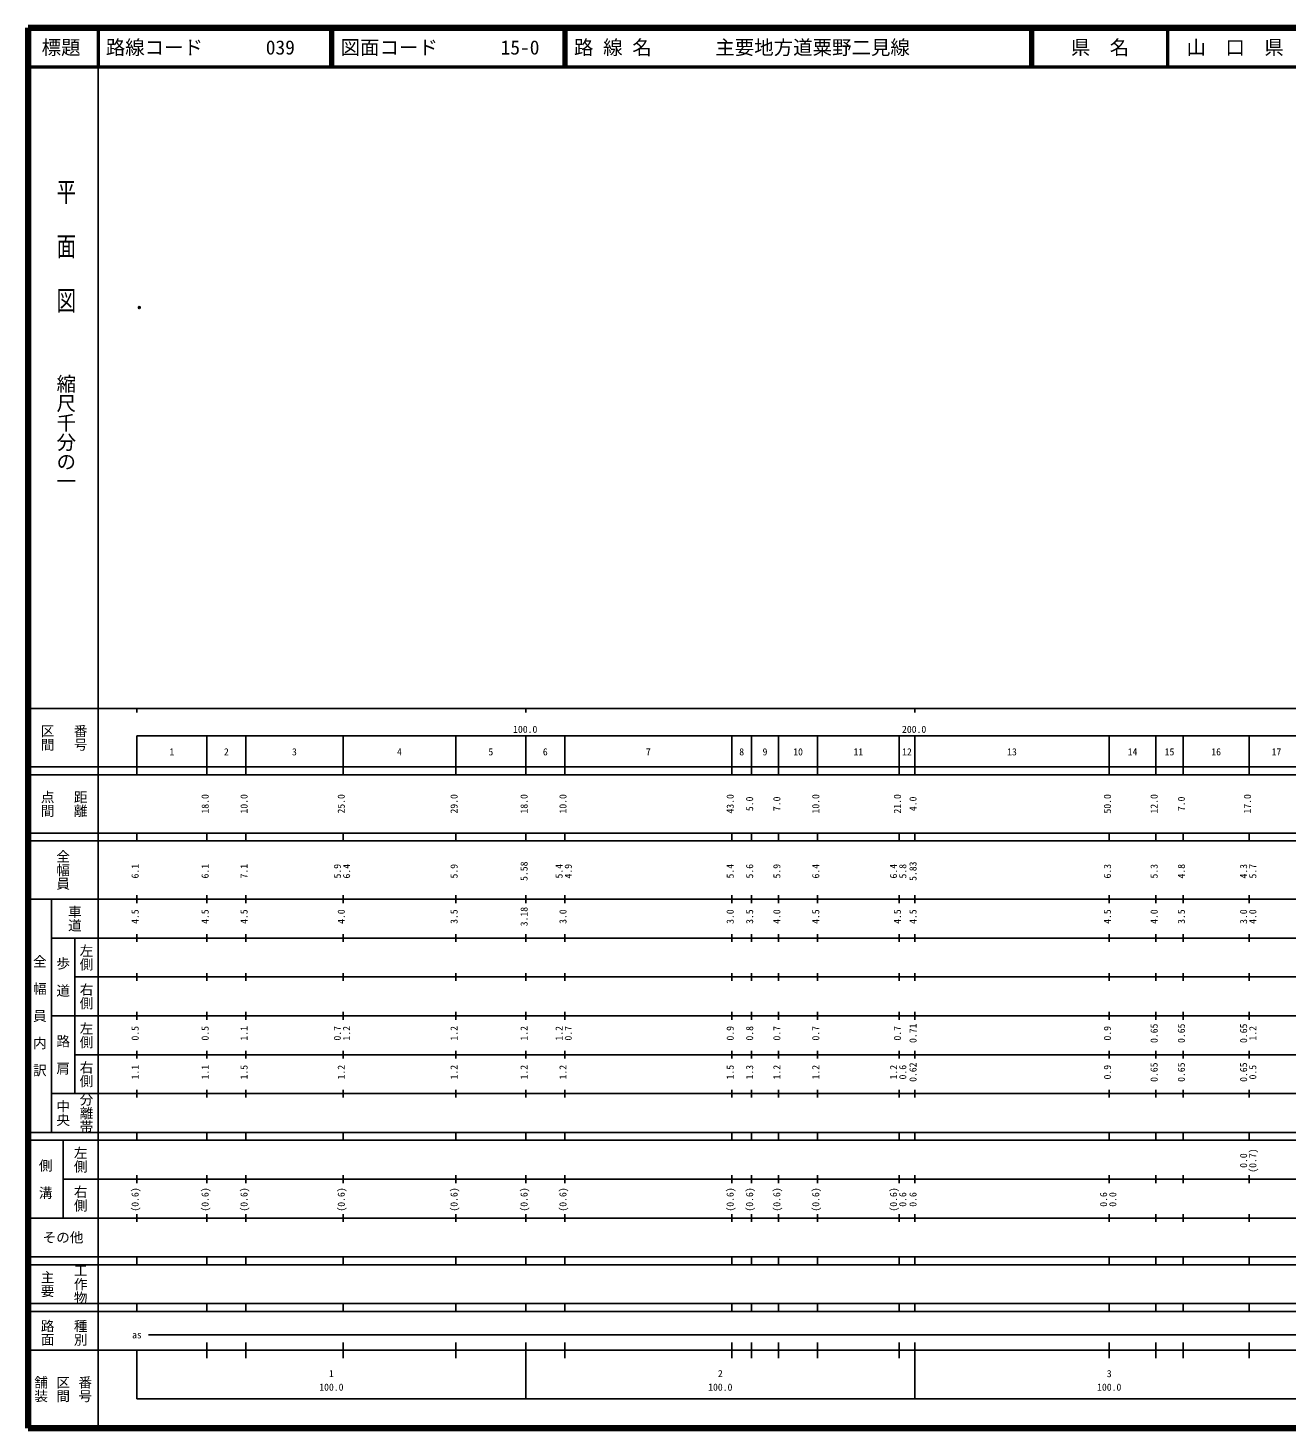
# Model space of a CAD drawing. Units: millimetres on the paper. Extents: x 40 to 680, y 20 to 380.
# Drawn here: x 40 to 363.7, y 20 to 380 of the extents above; entities that cross this region are included whole.
import ezdxf
from ezdxf.enums import TextEntityAlignment as Align

# ---------------------------------------------------------------- set-up
doc = ezdxf.new("R2010")
doc.units = ezdxf.units.MM
doc.header["$PDMODE"] = 32
doc.header["$PDSIZE"] = 0.5
doc.layers.add('M-OTRS', color=6, linetype='Continuous')
doc.layers.add('M-TTL-TXT', color=7, linetype='Continuous')
for name, color, linetype, lineweight in [('M-TTL', 2, 'Continuous', 140), ('M-TTL-BAND', 7, 'Continuous', 25), ('M-TTL-LINE', 7, 'Continuous', 50)]:
    doc.layers.add(name, color=color, linetype=linetype, lineweight=lineweight)
doc.styles.add('@ＭＳ ゴシック', font='')
doc.styles.add('ＭＳ ゴシック', font='')
doc.styles.get('@ＭＳ ゴシック').set_extended_font_data('@MS Gothic')
doc.styles.get('ＭＳ ゴシック').set_extended_font_data('MS Gothic')

msp = doc.modelspace()

# ---------------------------------------------------------------- linework, layer by layer
at = {"layer": 'M-OTRS'}
msp.add_point((68.62, 308.116), dxfattribs=at)
at = {"layer": 'M-TTL'}
for p, q in [((40, 380), (40, 20)), ((680, 380), (40, 380)), ((40, 20), (680, 20))]:
    msp.add_line(p, q, dxfattribs=at)
at = {"layer": 'M-TTL-BAND'}
for p, q in [((58, 370), (58, 20)), ((40, 205), (579, 205)), ((68, 205), (68, 204)), ((168, 205), (168, 204)), ((268, 205), (268, 204)), ((68, 198), (579, 198)), ((68, 198), (68, 188)), ((86, 188), (86, 198)), ((96, 188), (96, 198)), ((121, 188), (121, 198)), ((150, 188), (150, 198)), ((168, 188), (168, 198)), ((178, 188), (178, 198)), ((221, 188), (221, 198)), ((226, 188), (226, 198)), ((233, 188), (233, 198)), ((243, 188), (243, 198)), ((264, 188), (264, 198)), ((268, 188), (268, 198)), ((318, 188), (318, 198)), ((330, 188), (330, 198)), ((337, 188), (337, 198)), ((354, 188), (354, 198)), ((40, 190), (579, 190)), ((40, 188), (579, 188)), ((40, 173), (579, 173)), ((68, 171), (68, 173)), ((86, 171), (86, 173)), ((96, 171), (96, 173)), ((121, 171), (121, 173)), ((150, 171), (150, 173)), ((168, 171), (168, 173)), ((178, 171), (178, 173)), ((221, 171), (221, 173)), ((226, 171), (226, 173)), ((233, 171), (233, 173)), ((243, 171), (243, 173)), ((264, 171), (264, 173)), ((268, 171), (268, 173)), ((318, 171), (318, 173)), ((330, 171), (330, 173)), ((337, 171), (337, 173)), ((354, 171), (354, 173)), ((40, 171), (579, 171)), ((40, 156), (579, 156)), ((46, 96), (46, 156)), ((68, 155), (68, 157)), ((86, 155), (86, 157)), ((96, 155), (96, 157)), ((121, 155), (121, 157)), ((150, 155), (150, 157)), ((168, 155), (168, 157)), ((178, 155), (178, 157)), ((221, 155), (221, 157)), ((226, 155), (226, 157)), ((233, 155), (233, 157)), ((243, 155), (243, 157)), ((264, 155), (264, 157)), ((268, 155), (268, 157)), ((318, 155), (318, 157)), ((330, 155), (330, 157)), ((337, 155), (337, 157)), ((354, 155), (354, 157)), ((46, 146), (579, 146)), ((52, 146), (52, 106)), ((68, 145), (68, 147)), ((86, 145), (86, 147)), ((96, 145), (96, 147)), ((121, 145), (121, 147)), ((150, 145), (150, 147)), ((168, 145), (168, 147)), ((178, 145), (178, 147)), ((221, 145), (221, 147)), ((226, 145), (226, 147)), ((233, 145), (233, 147)), ((243, 145), (243, 147)), ((264, 145), (264, 147)), ((268, 145), (268, 147)), ((318, 145), (318, 147)), ((330, 145), (330, 147)), ((337, 145), (337, 147)), ((354, 145), (354, 147)), ((68, 135), (68, 137)), ((86, 135), (86, 137)), ((96, 135), (96, 137)), ((121, 135), (121, 137)), ((150, 135), (150, 137)), ((168, 135), (168, 137)), ((178, 135), (178, 137)), ((221, 135), (221, 137)), ((226, 135), (226, 137)), ((233, 135), (233, 137)), ((243, 135), (243, 137)), ((264, 135), (264, 137)), ((268, 135), (268, 137)), ((318, 135), (318, 137)), ((330, 135), (330, 137)), ((337, 135), (337, 137)), ((354, 135), (354, 137)), ((52, 136), (579, 136)), ((46, 126), (579, 126)), ((68, 125), (68, 127)), ((86, 125), (86, 127)), ((96, 125), (96, 127)), ((121, 125), (121, 127)), ((150, 125), (150, 127)), ((168, 125), (168, 127)), ((178, 125), (178, 127)), ((221, 125), (221, 127)), ((226, 125), (226, 127)), ((233, 125), (233, 127)), ((243, 125), (243, 127)), ((264, 125), (264, 127)), ((268, 125), (268, 127)), ((318, 125), (318, 127)), ((330, 125), (330, 127)), ((337, 125), (337, 127)), ((354, 125), (354, 127)), ((52, 116), (579, 116)), ((68, 115), (68, 117)), ((86, 115), (86, 117)), ((96, 115), (96, 117)), ((121, 115), (121, 117)), ((150, 115), (150, 117)), ((168, 115), (168, 117)), ((178, 115), (178, 117)), ((221, 115), (221, 117)), ((226, 115), (226, 117)), ((233, 115), (233, 117)), ((243, 115), (243, 117)), ((264, 115), (264, 117)), ((268, 115), (268, 117)), ((318, 115), (318, 117)), ((330, 115), (330, 117)), ((337, 115), (337, 117)), ((354, 115), (354, 117)), ((46, 106), (579, 106)), ((68, 105), (68, 107)), ((86, 105), (86, 107)), ((96, 105), (96, 107)), ((121, 105), (121, 107)), ((150, 105), (150, 107)), ((168, 105), (168, 107)), ((178, 105), (178, 107)), ((221, 105), (221, 107)), ((226, 105), (226, 107)), ((233, 105), (233, 107)), ((243, 105), (243, 107)), ((264, 105), (264, 107)), ((268, 105), (268, 107)), ((318, 105), (318, 107)), ((330, 105), (330, 107)), ((337, 105), (337, 107)), ((354, 105), (354, 107)), ((40, 96), (579, 96)), ((40, 94), (579, 94)), ((49, 94), (49, 74)), ((68, 94), (68, 96)), ((86, 94), (86, 96)), ((96, 94), (96, 96)), ((121, 94), (121, 96)), ((150, 94), (150, 96)), ((168, 94), (168, 96)), ((178, 94), (178, 96)), ((221, 94), (221, 96)), ((226, 94), (226, 96)), ((233, 94), (233, 96)), ((243, 94), (243, 96)), ((264, 94), (264, 96)), ((268, 94), (268, 96)), ((318, 94), (318, 96)), ((330, 94), (330, 96)), ((337, 94), (337, 96)), ((354, 94), (354, 96)), ((49, 84), (579, 84)), ((68, 83), (68, 85)), ((86, 83), (86, 85)), ((96, 83), (96, 85)), ((121, 83), (121, 85)), ((150, 83), (150, 85)), ((168, 83), (168, 85)), ((178, 83), (178, 85)), ((221, 83), (221, 85)), ((226, 83), (226, 85)), ((233, 83), (233, 85)), ((243, 83), (243, 85)), ((264, 83), (264, 85)), ((268, 83), (268, 85)), ((318, 83), (318, 85)), ((330, 83), (330, 85)), ((337, 83), (337, 85)), ((354, 83), (354, 85)), ((40, 74), (579, 74)), ((68, 73), (68, 75)), ((86, 73), (86, 75)), ((96, 73), (96, 75)), ((121, 73), (121, 75)), ((150, 73), (150, 75)), ((168, 73), (168, 75)), ((178, 73), (178, 75)), ((221, 73), (221, 75)), ((226, 73), (226, 75)), ((233, 73), (233, 75)), ((243, 73), (243, 75)), ((264, 73), (264, 75)), ((268, 73), (268, 75)), ((318, 73), (318, 75)), ((330, 73), (330, 75)), ((337, 73), (337, 75)), ((354, 73), (354, 75)), ((40, 64), (579, 64)), ((40, 62), (579, 62)), ((68, 62), (68, 64)), ((86, 62), (86, 64)), ((96, 62), (96, 64)), ((121, 62), (121, 64)), ((150, 62), (150, 64)), ((168, 62), (168, 64)), ((178, 62), (178, 64)), ((221, 62), (221, 64)), ((226, 62), (226, 64)), ((233, 62), (233, 64)), ((243, 62), (243, 64)), ((264, 62), (264, 64)), ((268, 62), (268, 64)), ((318, 62), (318, 64)), ((330, 62), (330, 64)), ((337, 62), (337, 64)), ((354, 62), (354, 64)), ((40, 52), (579, 52)), ((68, 50), (68, 52)), ((86, 50), (86, 52)), ((96, 50), (96, 52)), ((121, 50), (121, 52)), ((150, 50), (150, 52)), ((168, 50), (168, 52)), ((178, 50), (178, 52)), ((221, 50), (221, 52)), ((226, 50), (226, 52)), ((233, 50), (233, 52)), ((243, 50), (243, 52)), ((264, 50), (264, 52)), ((268, 50), (268, 52)), ((318, 50), (318, 52)), ((330, 50), (330, 52)), ((337, 50), (337, 52)), ((354, 50), (354, 52)), ((40, 50), (579, 50)), ((71, 44), (565, 44)), ((40, 40), (579, 40)), ((68, 40), (68, 27.5)), ((86, 38), (86, 42)), ((96, 38), (96, 42)), ((121, 38), (121, 42)), ((150, 38), (150, 42)), ((168, 27.5), (168, 42)), ((178, 38), (178, 42)), ((221, 38), (221, 42)), ((226, 38), (226, 42)), ((233, 38), (233, 42)), ((243, 38), (243, 42)), ((264, 38), (264, 42)), ((268, 27.5), (268, 42)), ((318, 38), (318, 42)), ((330, 38), (330, 42)), ((337, 38), (337, 42)), ((354, 38), (354, 42)), ((68, 27.5), (579, 27.5))]:
    msp.add_line(p, q, dxfattribs=at)
at = {"layer": 'M-TTL-LINE'}
for p, q in [((58, 380), (58, 370)), ((117.75, 380), (117.75, 370)), ((118.25, 380), (118.25, 370)), ((177.75, 380), (177.75, 370)), ((178.25, 380), (178.25, 370)), ((297.75, 380), (297.75, 370)), ((298.25, 380), (298.25, 370)), ((333, 380), (333, 370)), ((40, 370), (680, 370))]:
    msp.add_line(p, q, dxfattribs=at)

# ---------------------------------------------------------------- texts
at = {"layer": 'M-TTL-BAND', "style": '@ＭＳ ゴシック', "width": 1.4}
msp.add_text('平  面  図', height=3.666, rotation=270, dxfattribs=at).set_placement((49.777, 306.475), align=Align.MIDDLE_RIGHT)
at = {"layer": 'M-TTL-BAND', "style": '@ＭＳ ゴシック'}
msp.add_text('縮尺千分の一', height=3.666, rotation=270, dxfattribs=at).set_placement((49.777, 261.03), align=Align.MIDDLE_RIGHT)
for s, p in [('区間', (45, 197.5)), ('番号', (53.5, 197.5)), ('点間', (45, 180.5)), ('距離', (53.5, 180.5)), ('全幅員', (49, 163.5)), ('車道', (52, 151)), ('左側', (55, 141)), ('全\u3000幅\u3000員\u3000内\u3000訳', (43, 126)), ('歩\u3000道', (49, 136)), ('右側', (55, 131)), ('左側', (55, 121)), ('路\u3000肩', (49, 116)), ('右側', (55, 111)), ('分離帯', (55, 101)), ('中央', (49, 101)), ('左側', (53.5, 89)), ('側\u3000溝', (44.5, 84)), ('右側', (53.5, 79)), ('工作物', (53.5, 57)), ('主要', (45, 57)), ('路面', (45, 44.5)), ('種別', (53.5, 44.5)), ('舗装', (43.333, 30)), ('区間', (49, 30)), ('番号', (54.667, 30))]:
    msp.add_text(s, height=2.566, rotation=270, dxfattribs=at).set_placement(p, align=Align.MIDDLE_CENTER)
at = {"layer": 'M-TTL-BAND', "style": 'ＭＳ ゴシック'}
for s, p in [('100.0', (167.844, 198.195)), ('200.0', (267.844, 198.195)), ('1', (77, 192.405)), ('2', (91, 192.405)), ('3', (108.5, 192.405)), ('4', (135.5, 192.405)), ('5', (159, 192.405)), ('6', (173, 192.405)), ('7', (199.5, 192.405)), ('8', (223.5, 192.405)), ('9', (229.5, 192.405)), ('10', (238, 192.405)), ('11', (253.5, 192.405)), ('12', (266, 192.405)), ('13', (293, 192.405)), ('14', (324, 192.405)), ('15', (333.5, 192.405)), ('16', (345.5, 192.405)), ('17', (361, 192.405)), ('as', (68, 42.5)), ('1', (118, 32.523)), ('2', (218, 32.523)), ('3', (318, 32.523)), ('100.0', (118, 29.033)), ('100.0', (218, 29.033)), ('100.0', (318, 29.033))]:
    msp.add_text(s, height=1.833, dxfattribs=at).set_placement(p, align=Align.BOTTOM_CENTER)
for s, p in [('18.0', (87, 180.5)), ('10.0', (97, 180.5)), ('25.0', (122, 180.5)), ('29.0', (151, 180.5)), ('18.0', (169, 180.5)), ('10.0', (179, 180.5)), ('43.0', (222, 180.5)), ('5.0', (227, 180.5)), ('7.0', (234, 180.5)), ('10.0', (244, 180.5)), ('21.0', (265, 180.5)), ('4.0', (269, 180.5)), ('50.0', (319, 180.5)), ('12.0', (331, 180.5)), ('7.0', (338, 180.5)), ('17.0', (355, 180.5)), ('6.1', (69, 163.174)), ('6.1', (87, 163.174)), ('7.1', (97, 163.174)), ('5.9', (121, 163.174)), ('6.4', (123.37, 163.174)), ('5.9', (151, 163.174)), ('5.58', (169, 163.174)), ('5.4', (178, 163.174)), ('4.9', (180.37, 163.174)), ('5.4', (222, 163.174)), ('5.6', (227, 163.174)), ('5.9', (234, 163.174)), ('6.4', (244, 163.174)), ('6.4', (264, 163.174)), ('5.8', (266.37, 163.174)), ('5.83', (269, 163.174)), ('6.3', (319, 163.174)), ('5.3', (331, 163.174)), ('4.8', (338, 163.174)), ('4.3', (354, 163.174)), ('5.7', (356.37, 163.174)), ('4.5', (69, 151.5)), ('4.5', (87, 151.5)), ('4.5', (97, 151.5)), ('4.0', (122, 151.5)), ('3.5', (151, 151.5)), ('3.18', (169, 151.5)), ('3.0', (179, 151.5)), ('3.0', (222, 151.5)), ('3.5', (227, 151.5)), ('4.0', (234, 151.5)), ('4.5', (244, 151.5)), ('4.5', (265, 151.5)), ('4.5', (269, 151.5)), ('4.5', (319, 151.5)), ('4.0', (331, 151.5)), ('3.5', (338, 151.5)), ('3.0', (354, 151.5)), ('4.0', (356.37, 151.5)), ('0.5', (69, 121.5)), ('0.5', (87, 121.5)), ('1.1', (97, 121.5)), ('0.7', (121, 121.5)), ('1.2', (123.37, 121.5)), ('1.2', (151, 121.5)), ('1.2', (169, 121.5)), ('1.2', (178, 121.5)), ('0.7', (180.37, 121.5)), ('0.9', (222, 121.5)), ('0.8', (227, 121.5)), ('0.7', (234, 121.5)), ('0.7', (244, 121.5)), ('0.7', (265, 121.5)), ('0.71', (269, 121.5)), ('0.9', (319, 121.5)), ('0.65', (331, 121.5)), ('0.65', (338, 121.5)), ('0.65', (354, 121.5)), ('1.2', (356.37, 121.5)), ('1.1', (69, 111.5)), ('1.1', (87, 111.5)), ('1.5', (97, 111.5)), ('1.2', (122, 111.5)), ('1.2', (151, 111.5)), ('1.2', (169, 111.5)), ('1.2', (179, 111.5)), ('1.5', (222, 111.5)), ('1.3', (227, 111.5)), ('1.2', (234, 111.5)), ('1.2', (244, 111.5)), ('1.2', (264, 111.5)), ('0.6', (266.37, 111.5)), ('0.62', (269, 111.5)), ('0.9', (319, 111.5)), ('0.65', (331, 111.5)), ('0.65', (338, 111.5)), ('0.65', (354, 111.5)), ('0.5', (356.37, 111.5)), ('0.0', (354, 88.764)), ('(0.7)', (356.37, 88.764)), ('(0.6)', (69, 78.764)), ('(0.6)', (87, 78.764)), ('(0.6)', (97, 78.764)), ('(0.6)', (122, 78.764)), ('(0.6)', (151, 78.764)), ('(0.6)', (169, 78.764)), ('(0.6)', (179, 78.764)), ('(0.6)', (222, 78.764)), ('(0.6)', (227, 78.764)), ('(0.6)', (234, 78.764)), ('(0.6)', (244, 78.764)), ('(0.6)', (264, 78.764)), ('0.6', (266.37, 78.764)), ('0.6', (269, 78.764)), ('0.6', (318, 78.764)), ('0.0', (320.37, 78.764))]:
    msp.add_text(s, height=1.833, rotation=90, dxfattribs=at).set_placement(p, align=Align.BOTTOM_CENTER)
msp.add_text('その他', height=2.566, dxfattribs=at).set_placement((49, 69), align=Align.MIDDLE_CENTER)
at = {"layer": 'M-TTL-TXT', "style": 'ＭＳ ゴシック'}
for s, p in [('標題', (48.5, 375)), ('県\u3000名', (315.625, 375)), ('山\u3000口\u3000県', (350.375, 375))]:
    msp.add_text(s, height=3.666, dxfattribs=at).set_placement(p, align=Align.MIDDLE_CENTER)
for s, p in [('路線コード', (60, 375)), ('039', (101.142, 375)), ('図面コード', (120.38, 375)), ('15-0', (161.521, 375)), ('路 線 名', (180.38, 375)), ('主要地方道粟野二見線', (216.734, 375))]:
    msp.add_text(s, height=3.666, dxfattribs=at).set_placement(p, align=Align.MIDDLE_LEFT)

doc.saveas('drawing.dxf')
